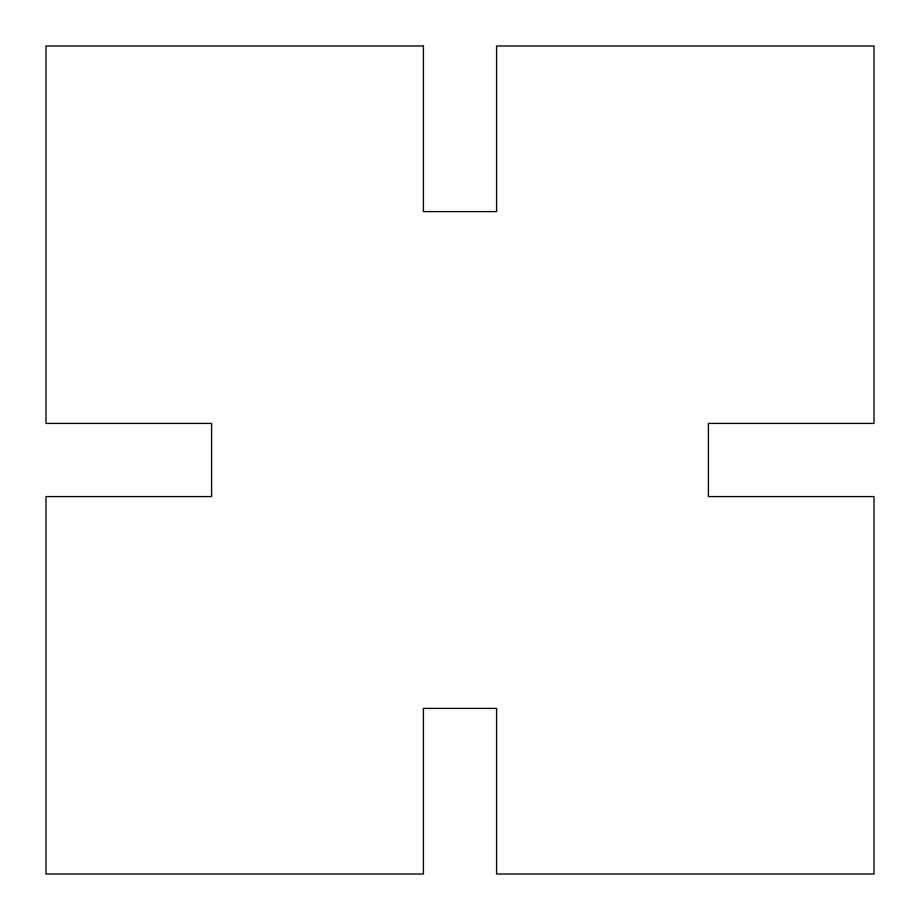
<?xml version="1.0" encoding="UTF-8"?>
<svg xmlns="http://www.w3.org/2000/svg" width="920" height="920" viewBox="0 0 920 920"><rect width="100%" height="100%" fill="white"/><g stroke="black" fill="none" stroke-linecap="round" stroke-linejoin="round"><path stroke-width="1.38" d="M423.43 46L46 46L46 423.43L211.6 423.43L211.6 496.57L46 496.57L46 874L423.43 874L423.43 708.4L496.57 708.4L496.57 874L874 874L874 496.57L708.4 496.57L708.4 423.43L874 423.43L874 46L496.57 46L496.57 211.6L423.43 211.6L423.43 46"/></g></svg>
